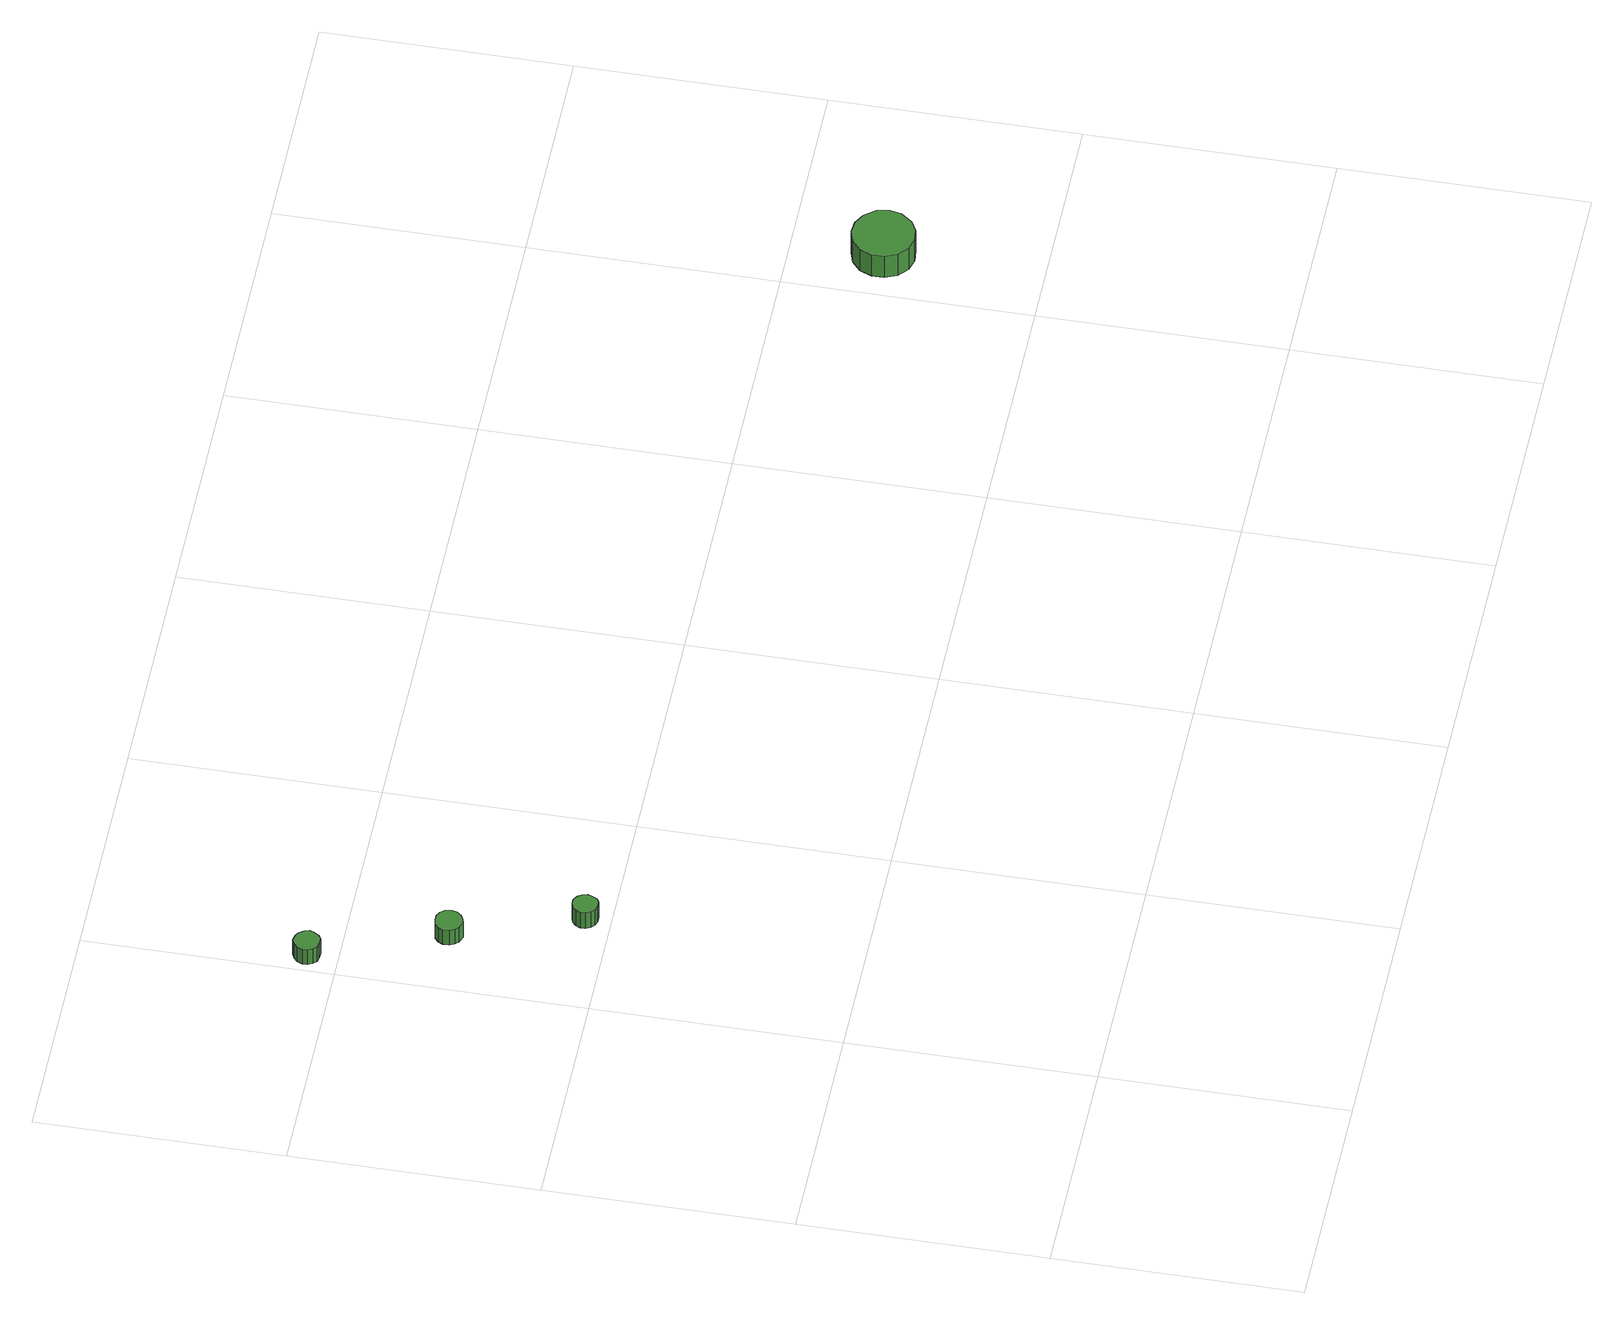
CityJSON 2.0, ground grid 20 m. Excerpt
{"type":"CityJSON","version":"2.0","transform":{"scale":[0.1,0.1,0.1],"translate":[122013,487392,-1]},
"CityObjects":{
"tree1":{"type":"SolitaryVegetationObject","attributes":{"function":"something"},"geometry":[{"type":"MultiSurface","lod":"1","boundaries":[[[0,1,2,3,4,5,6,7,8,9,10,11,12,13,14]],[[15,16,17,18,19,20,21,22,23,24,25,26,27,28,29]],[[0,29,28,1]],[[1,28,27,2]],[[2,27,26,3]],[[3,26,25,4]],[[4,25,24,5]],[[5,24,23,6]],[[6,23,22,7]],[[7,22,21,8]],[[8,21,20,9]],[[9,20,19,10]],[[10,19,18,11]],[[11,18,17,12]],[[12,17,16,13]],[[13,16,15,14]],[[14,15,29,0]]]}]},
"tree2":{"type":"SolitaryVegetationObject","attributes":{"function":"something"},"geometry":[{"type":"MultiSurface","lod":"1","boundaries":[[[30,31,32,33,34,35,36,37,38,39,40,41,42,43,44]],[[45,46,47,48,49,50,51,52,53,54,55,56,57,58,59]],[[30,59,58,31]],[[31,58,57,32]],[[32,57,56,33]],[[33,56,55,34]],[[34,55,54,35]],[[35,54,53,36]],[[36,53,52,37]],[[37,52,51,38]],[[38,51,50,39]],[[39,50,49,40]],[[40,49,48,41]],[[41,48,47,42]],[[42,47,46,43]],[[43,46,45,44]],[[44,45,59,30]]]}]},
"tree3":{"type":"SolitaryVegetationObject","attributes":{"function":"something"},"geometry":[{"type":"MultiSurface","lod":"1","boundaries":[[[60,61,62,63,64,65,66,67,68,69,70,71,72,73,74]],[[75,76,77,78,79,80,81,82,83,84,85,86,87,88,89]],[[60,89,88,61]],[[61,88,87,62]],[[62,87,86,63]],[[63,86,85,64]],[[64,85,84,65]],[[65,84,83,66]],[[66,83,82,67]],[[67,82,81,68]],[[68,81,80,69]],[[69,80,79,70]],[[70,79,78,71]],[[71,78,77,72]],[[72,77,76,73]],[[73,76,75,74]],[[74,75,89,60]]]}]},
"tree4":{"type":"SolitaryVegetationObject","attributes":{"function":"something"}},
"tree5":{"type":"SolitaryVegetationObject","attributes":{"function":"something"}},
"tree6":{"type":"SolitaryVegetationObject","attributes":{"function":"something"}},
"tree7":{"type":"SolitaryVegetationObject","attributes":{"function":"something"}},
"tree8":{"type":"SolitaryVegetationObject","attributes":{"function":"something"},"geometry":[{"type":"MultiSurface","lod":"1","boundaries":[[[90,91,92,93,94,95,96,97,98,99,100,101,102,103,104]],[[105,106,107,108,109,110,111,112,113,114,115,116,117,118,119]],[[90,119,118,91]],[[91,118,117,92]],[[92,117,116,93]],[[93,116,115,94]],[[94,115,114,95]],[[95,114,113,96]],[[96,113,112,97]],[[97,112,111,98]],[[98,111,110,99]],[[99,110,109,100]],[[100,109,108,101]],[[101,108,107,102]],[[102,107,106,103]],[[103,106,105,104]],[[104,105,119,90]]]}]}
},
"vertices":[
[28,625,23],[27,629,23],[24,633,23],[21,635,23],[16,636,23],[12,634,23],[9,631,23],[7,627,23],[7,623,23],[9,619,23],[12,616,23],[16,615,23],[21,615,23],[24,617,23],[27,621,23],[27,621,7],[24,617,7],[21,615,7],[16,615,7],[12,616,7],[9,619,7],[7,623,7],[7,627,7],[9,631,7],[12,634,7],[16,636,7],[21,635,7],[24,633,7],[27,629,7],[28,625,7],
[70,521,23],[69,526,23],[66,530,23],[62,532,23],[58,532,23],[53,531,23],[50,528,23],[48,524,23],[48,519,23],[50,515,23],[53,512,23],[58,510,23],[62,511,23],[66,513,23],[69,517,23],[69,517,7],[66,513,7],[62,511,7],[58,510,7],[53,512,7],[50,515,7],[48,519,7],[48,524,7],[50,528,7],[53,531,7],[58,532,7],[62,532,7],[66,530,7],[69,526,7],[70,521,7],
[105,421,24],[104,425,24],[102,428,24],[98,431,24],[94,431,24],[90,430,24],[87,427,24],[85,423,24],[85,419,24],[87,415,24],[90,412,24],[94,411,24],[98,411,24],[102,413,24],[104,417,24],[104,417,7],[102,413,7],[98,411,7],[94,411,7],[90,412,7],[87,415,7],[85,419,7],[85,423,7],[87,427,7],[90,430,7],[94,431,7],[98,431,7],[102,428,7],[104,425,7],[105,421,7],
[869,327,31],[867,337,31],[860,346,31],[851,351,31],[841,352,31],[831,349,31],[823,342,31],[819,332,31],[819,322,31],[823,312,31],[831,305,31],[841,302,31],[851,303,31],[860,308,31],[867,317,31],[867,317,8],[860,308,8],[851,303,8],[841,302,8],[831,305,8],[823,312,8],[819,322,8],[819,332,8],[823,342,8],[831,349,8],[841,352,8],[851,351,8],[860,346,8],[867,337,8],[869,327,8]
]}
